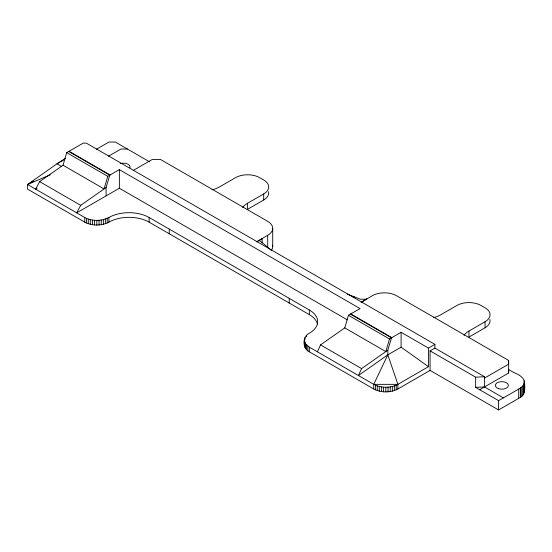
<?xml version="1.0" encoding="UTF-8"?>
<svg xmlns="http://www.w3.org/2000/svg" width="552" height="552" viewBox="0 0 552 552"><rect width="100%" height="100%" fill="white"/><g stroke="black" fill="none" stroke-linecap="round" stroke-linejoin="round"><path stroke-width="0.83" d="M317.428 324.107A28.462 16.429 0 0 0 309.334 314.633L149.15 222.145A28.462 16.429 0 0 0 108.903 222.145C101.52 226.023 92.129 226.023 84.753 222.145L84.753 217.502L27.6 184.506L56.953 163.82L65.481 158.376M86.429 223.001L86.429 218.35L84.753 217.502M88.285 223.712L88.285 219.068L86.429 218.35M90.293 224.284L90.293 219.641L88.285 219.068M92.405 224.698L92.405 220.055L90.293 219.641M94.599 224.954L94.599 220.303L92.405 220.055M96.828 225.037L96.828 220.386L94.599 220.303M99.056 224.954L99.056 220.303L103.362 219.641L108.903 217.502A28.462 16.429 0 0 1 149.15 217.502L309.334 309.982A28.462 16.429 0 0 1 309.334 333.222C302.234 336.561 302.234 348.478 309.334 351.81L373.732 388.987C381.115 392.865 390.505 392.865 397.882 388.987L430.084 370.399L498.587 409.95L518.707 398.33C525.4 395.922 525.214 387.952 524.4 382.067C523.372 374.532 513.319 373.531 508.647 369.288L508.647 373L479.667 389.733L475.645 387.325L475.645 377.188L430.084 350.879L430.084 370.399M101.244 224.698L101.244 220.055M103.362 224.284L103.362 219.641M105.363 223.712L105.363 219.068M107.219 223.001L107.219 218.35M262.138 243.046L262.138 238.519M272.716 246.454L272.716 228.328M361.236 302.144L372.365 295.713A17.077 9.86 0 0 1 396.515 295.713L508.647 360.456L508.647 364.175L484.497 378.113M520.35 397.406L520.37 388.118L522.903 385.917L524.4 382.067M129.837 167.898L130.058 166.918A6.548 3.781 0 0 0 120.239 163.633M37.046 188.17L35.652 189.15L39.654 181.629L63.031 165.227L66.709 152.628L83.145 143.14L86.36 143.14L434.914 344.372L434.914 348.091L484.497 376.719L484.497 386.945L503.41 397.868M317.386 351.81L320.539 344.883L344.765 327.888L348.443 315.289L360.049 308.589L119.363 169.63L107.764 176.329L104.08 188.929L63.031 165.227M434.914 344.372L428.469 348.091L401.104 332.29L389.498 338.99L385.82 351.589L344.765 327.888M106.081 195.891L106.081 187.528L109.772 175.17L68.717 151.469M397.882 388.987L397.882 384.344L387.821 354.832L387.821 350.182L391.513 337.831L350.458 314.129M387.821 350.182L361.594 368.584L358.441 375.512L387.821 354.832L401.104 347.167L401.104 332.29M373.732 388.987L373.732 384.344L387.821 354.832M106.081 187.528L80.702 205.33L76.7 212.851L119.363 188.225L347.38 319.863M64.398 159.521L56.953 163.82L61.362 166.359M84.753 222.145L27.6 189.15L27.6 184.506L29.801 183.23M31.271 182.381L33.479 181.111M96.462 149.247L108.903 142.071L115.34 142.05L149.419 161.75M108.537 156.202L120.978 149.019L127.415 149.019M133.405 170.361L152.366 159.411L160.418 159.411L267.713 221.359A17.077 9.86 0 0 1 267.713 235.297L267.713 247.655M242.659 207.497A22.77 13.144 0 0 1 247.593 203.233L263.69 193.938A17.077 9.86 0 0 0 263.69 179.993L259.668 177.668A17.077 9.86 0 0 0 235.518 177.668L219.42 186.969A22.77 13.144 0 0 1 212.03 189.812M268.548 191.723A17.077 9.86 0 0 1 263.69 199.976L247.593 209.277L247.593 203.233M256.756 241.631L267.713 235.297M256.756 241.907L262.138 238.802M353.197 297.763L354.584 296.962M361.236 302.42L366.783 298.936M430.084 350.879L434.914 348.091M464.025 335.299A22.77 13.144 0 0 1 468.958 331.034L485.056 321.74A17.077 9.86 0 0 0 485.056 307.795L481.033 305.477A17.077 9.86 0 0 0 456.883 305.477L440.786 314.771A22.77 13.144 0 0 1 433.403 317.621M489.914 319.525A17.077 9.86 0 0 1 485.056 327.784L468.958 337.079L468.958 331.034M304.338 340.191L305.635 343.965L309.334 347.167L373.732 384.344C381.115 388.222 390.505 388.222 397.882 384.344L428.469 366.68L428.469 348.091M479.667 389.733L498.587 400.655L520.37 388.118M27.6 184.506L50.211 174.818M475.645 377.188L484.497 376.719M475.645 387.325L484.497 386.945M96.828 220.386L99.056 220.303M366.783 299.212L360.346 299.212L347.387 294.147M373.732 384.344L397.882 384.344M69.055 151.276L110.11 174.977M350.789 313.936L391.844 337.638M66.709 152.628L107.764 176.329M348.443 315.289L389.498 338.99M39.654 181.629L80.702 205.33M320.539 344.883L361.594 368.584M401.104 347.167L428.469 366.68M271.239 250.277L262.138 242.514L258.916 240.382M524.234 390.036L524.4 391.361M524.234 380.742L524.234 392.686M523.731 384.682L523.731 393.976M522.903 385.917L522.903 395.211M521.778 387.076L521.778 396.37M520.619 387.932L520.619 397.226M518.707 389.036L518.707 398.33M508.647 360.456L508.647 373M498.587 400.655L498.587 409.95M485.056 321.74L485.056 327.784M396.205 385.192L396.205 389.843M394.349 385.91L394.349 390.554M392.341 386.483L392.341 391.126M390.229 386.897L390.229 391.541M388.035 387.145L388.035 391.796M385.807 387.228L385.807 391.879M383.578 387.145L383.578 391.796M381.391 386.897L381.391 391.541M379.272 386.483L379.272 391.126M377.271 385.91L377.271 390.554M375.415 385.192L375.415 389.843M309.334 309.982L309.334 314.633M309.334 347.167L309.334 351.81M307.864 346.194L307.864 350.844M306.622 335.264L306.622 336.81M306.622 345.124L306.622 349.768M305.635 343.965L305.635 348.616M304.918 337.638L304.918 339.963M304.918 342.744L304.918 347.394M304.483 341.481L304.483 346.125M289.213 298.363L289.213 303.013M263.69 193.938L263.69 199.976M169.271 229.121L169.271 233.765M149.15 217.502L149.15 222.145M119.363 169.63L119.363 188.225M108.903 217.502L108.903 222.145M272.571 245.171A17.077 9.86 0 0 1 271.418 250.228M498.573 388.677A6.548 3.781 0 0 0 508.392 385.406A6.548 3.781 0 0 0 498.573 382.136A6.548 3.781 0 0 0 498.573 388.677"/></g></svg>
